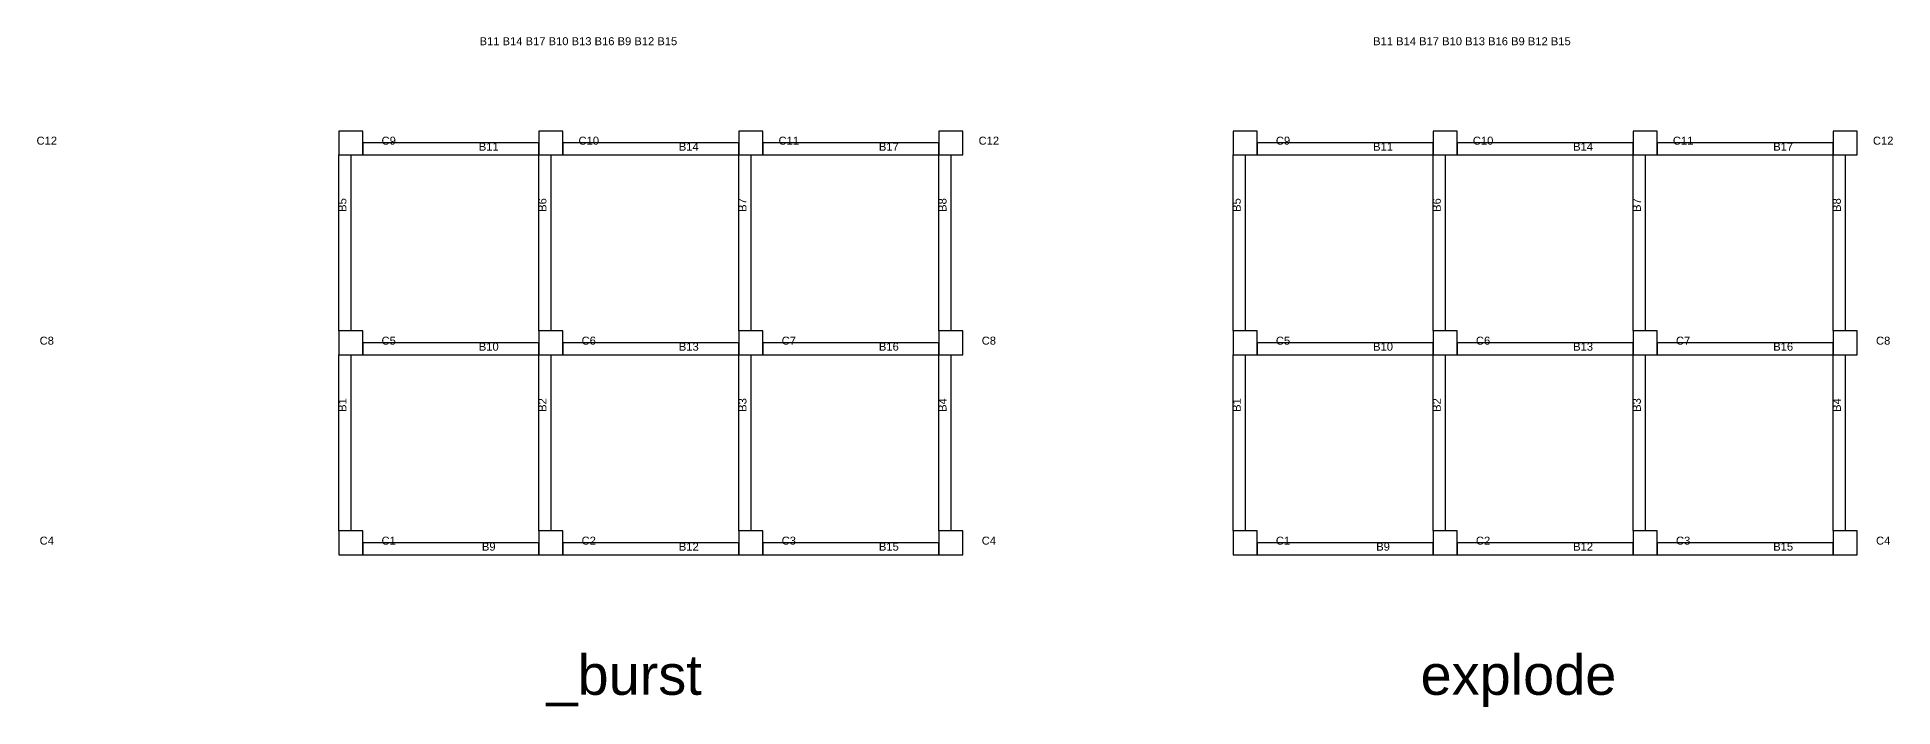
# Model space of a CAD drawing. Header units: inches. Extents: x -19901 to 99628, y -48058 to 23537.
# Drawn here: x 53246 to 99628, y -22943 to -6196 of the extents above; entities that cross this region are included whole.
import ezdxf
from ezdxf.enums import TextEntityAlignment as Align

# ---------------------------------------------------------------- set-up
doc = ezdxf.new("R2010")
doc.units = ezdxf.units.IN
doc.header["$MEASUREMENT"] = 0
doc.styles.get("Standard").update_dxf_attribs({"font": 'arial.ttf'})

# ---------------------------------------------------------------- blocks, each defined once
blk = doc.blocks.new('tag')
blk.add_attdef('NAME_', text='', height=200).set_placement((949, -42), align=Align.CENTER)

msp = doc.modelspace()

# ---------------------------------------------------------------- linework, layer by layer
for p, q in [((83736, -8544), (83136, -8544)), ((83136, -8544), (83136, -9144)), ((83736, -9144), (83736, -8544)), ((88736, -8544), (88136, -8544)), ((88136, -8544), (88136, -9144)), ((88736, -9144), (88736, -8544)), ((93736, -8544), (93136, -8544)), ((93136, -8544), (93136, -9144)), ((93736, -9144), (93736, -8544)), ((98736, -8544), (98136, -8544)), ((98136, -8544), (98136, -9144)), ((98736, -9144), (98736, -8544)), ((83136, -9144), (83736, -9144)), ((83136, -9144), (83436, -9144)), ((83136, -13544), (83136, -9144)), ((83436, -9144), (83436, -13544)), ((88136, -8844), (83736, -8844)), ((83736, -8844), (83736, -9144)), ((83736, -9144), (88136, -9144)), ((88136, -9144), (88136, -8844)), ((88136, -9144), (88736, -9144)), ((88136, -9144), (88436, -9144)), ((88136, -13544), (88136, -9144)), ((88436, -9144), (88436, -13544)), ((93136, -8844), (88736, -8844)), ((88736, -8844), (88736, -9144)), ((88736, -9144), (93136, -9144)), ((93136, -9144), (93136, -8844)), ((93136, -9144), (93736, -9144)), ((93136, -9144), (93436, -9144)), ((93136, -13544), (93136, -9144)), ((93436, -9144), (93436, -13544)), ((98136, -8844), (93736, -8844)), ((93736, -8844), (93736, -9144)), ((93736, -9144), (98136, -9144)), ((98136, -9144), (98136, -8844)), ((98136, -9144), (98736, -9144)), ((98136, -9144), (98436, -9144)), ((98136, -13544), (98136, -9144)), ((98436, -9144), (98436, -13544)), ((83736, -13544), (83136, -13544)), ((83136, -13544), (83136, -14144)), ((83436, -13544), (83136, -13544)), ((83736, -14144), (83736, -13544)), ((88136, -13844), (83736, -13844)), ((83736, -13844), (83736, -14144)), ((88736, -13544), (88136, -13544)), ((88136, -13544), (88136, -14144)), ((88436, -13544), (88136, -13544)), ((88136, -14144), (88136, -13844)), ((88736, -14144), (88736, -13544)), ((93136, -13844), (88736, -13844)), ((88736, -13844), (88736, -14144)), ((93736, -13544), (93136, -13544)), ((93136, -13544), (93136, -14144)), ((93436, -13544), (93136, -13544)), ((93136, -14144), (93136, -13844)), ((93736, -14144), (93736, -13544)), ((98136, -13844), (93736, -13844)), ((93736, -13844), (93736, -14144)), ((98736, -13544), (98136, -13544)), ((98136, -13544), (98136, -14144)), ((98436, -13544), (98136, -13544)), ((98136, -14144), (98136, -13844)), ((98736, -14144), (98736, -13544)), ((83136, -14144), (83736, -14144)), ((83136, -14144), (83436, -14144)), ((83136, -18544), (83136, -14144)), ((83436, -14144), (83436, -18544)), ((83736, -14144), (88136, -14144)), ((88136, -14144), (88736, -14144)), ((88136, -14144), (88436, -14144)), ((88136, -18544), (88136, -14144)), ((88436, -14144), (88436, -18544)), ((88736, -14144), (93136, -14144)), ((93136, -14144), (93736, -14144)), ((93136, -14144), (93436, -14144)), ((93136, -18544), (93136, -14144)), ((93436, -14144), (93436, -18544)), ((93736, -14144), (98136, -14144)), ((98136, -14144), (98736, -14144)), ((98136, -14144), (98436, -14144)), ((98136, -18544), (98136, -14144)), ((98436, -14144), (98436, -18544)), ((83736, -18544), (83136, -18544)), ((83136, -18544), (83136, -19144)), ((83436, -18544), (83136, -18544)), ((83736, -19144), (83736, -18544)), ((88736, -18544), (88136, -18544)), ((88136, -18544), (88136, -19144)), ((88436, -18544), (88136, -18544)), ((88736, -19144), (88736, -18544)), ((93736, -18544), (93136, -18544)), ((93136, -18544), (93136, -19144)), ((93436, -18544), (93136, -18544)), ((93736, -19144), (93736, -18544)), ((98736, -18544), (98136, -18544)), ((98136, -18544), (98136, -19144)), ((98436, -18544), (98136, -18544)), ((98736, -19144), (98736, -18544)), ((88136, -18844), (83736, -18844)), ((83736, -18844), (83736, -19144)), ((88136, -19144), (88136, -18844)), ((93136, -18844), (88736, -18844)), ((88736, -18844), (88736, -19144)), ((93136, -19144), (93136, -18844)), ((98136, -18844), (93736, -18844)), ((93736, -18844), (93736, -19144)), ((98136, -19144), (98136, -18844)), ((83136, -19144), (83736, -19144)), ((83736, -19144), (88136, -19144)), ((88136, -19144), (88736, -19144)), ((88736, -19144), (93136, -19144)), ((93136, -19144), (93736, -19144)), ((93736, -19144), (98136, -19144)), ((98136, -19144), (98736, -19144))]:
    msp.add_line(p, q)
for points in [[(60783, -9144), (61383, -9144), (61383, -8544), (60783, -8544)], [(65783, -9144), (66383, -9144), (66383, -8544), (65783, -8544)], [(70783, -9144), (71383, -9144), (71383, -8544), (70783, -8544)], [(75783, -9144), (76383, -9144), (76383, -8544), (75783, -8544)], [(60783, -9144), (61083, -9144), (61083, -13544), (60783, -13544)], [(61383, -9144), (65783, -9144), (65783, -8844), (61383, -8844)], [(65783, -9144), (66083, -9144), (66083, -13544), (65783, -13544)], [(66383, -9144), (70783, -9144), (70783, -8844), (66383, -8844)], [(70783, -9144), (71083, -9144), (71083, -13544), (70783, -13544)], [(71383, -9144), (75783, -9144), (75783, -8844), (71383, -8844)], [(75783, -9144), (76083, -9144), (76083, -13544), (75783, -13544)], [(60783, -14144), (61383, -14144), (61383, -13544), (60783, -13544)], [(61383, -14144), (65783, -14144), (65783, -13844), (61383, -13844)], [(65783, -14144), (66383, -14144), (66383, -13544), (65783, -13544)], [(66383, -14144), (70783, -14144), (70783, -13844), (66383, -13844)], [(70783, -14144), (71383, -14144), (71383, -13544), (70783, -13544)], [(71383, -14144), (75783, -14144), (75783, -13844), (71383, -13844)], [(75783, -14144), (76383, -14144), (76383, -13544), (75783, -13544)], [(60783, -14144), (61083, -14144), (61083, -18544), (60783, -18544)], [(65783, -14144), (66083, -14144), (66083, -18544), (65783, -18544)], [(70783, -14144), (71083, -14144), (71083, -18544), (70783, -18544)], [(75783, -14144), (76083, -14144), (76083, -18544), (75783, -18544)], [(60783, -19144), (61383, -19144), (61383, -18544), (60783, -18544)], [(65783, -19144), (66383, -19144), (66383, -18544), (65783, -18544)], [(70783, -19144), (71383, -19144), (71383, -18544), (70783, -18544)], [(75783, -19144), (76383, -19144), (76383, -18544), (75783, -18544)], [(61383, -19144), (65783, -19144), (65783, -18844), (61383, -18844)], [(66383, -19144), (70783, -19144), (70783, -18844), (66383, -18844)], [(71383, -19144), (75783, -19144), (75783, -18844), (71383, -18844)]]:
    msp.add_lwpolyline(points, close=True)

# ---------------------------------------------------------------- block references
for p, values in [((52538, -8844), {'NAME_': 'C12'}), ((52538, -13844), {'NAME_': 'C8'}), ((52538, -18844), {'NAME_': 'C4'})]:
    msp.add_blockref('tag', p).add_auto_attribs(values)

# ---------------------------------------------------------------- texts
msp.add_text('B11 B14 B17 B10 B13 B16 B9 B12 B15', height=200).set_placement((86637, -6400))
for s, height, p in [('C9', 200, (62033, -8886)), ('C10', 200, (67033, -8886)), ('C11', 200, (72033, -8886)), ('C12', 200, (77033, -8886)), ('C9', 200, (84385, -8886)), ('C10', 200, (89385, -8886)), ('C11', 200, (94385, -8886)), ('C12', 200, (99385, -8886)), ('B11', 200, (64533, -9036)), ('B14', 200, (69533, -9036)), ('B17', 200, (74533, -9036)), ('B11', 200, (86885, -9036)), ('B14', 200, (91885, -9036)), ('B17', 200, (96885, -9036)), ('C5', 200, (62033, -13886)), ('B10', 200, (64533, -14036)), ('C6', 200, (67033, -13886)), ('B13', 200, (69533, -14036)), ('C7', 200, (72033, -13886)), ('B16', 200, (74533, -14036)), ('C8', 200, (77033, -13886)), ('C5', 200, (84385, -13886)), ('B10', 200, (86885, -14036)), ('C6', 200, (89385, -13886)), ('B13', 200, (91885, -14036)), ('C7', 200, (94385, -13886)), ('B16', 200, (96885, -14036)), ('C8', 200, (99385, -13886)), ('C1', 200, (62033, -18886)), ('B9', 200, (64533, -19036)), ('C2', 200, (67033, -18886)), ('B12', 200, (69533, -19036)), ('C3', 200, (72033, -18886)), ('B15', 200, (74533, -19036)), ('C4', 200, (77033, -18886)), ('C1', 200, (84385, -18886)), ('B9', 200, (86885, -19036)), ('C2', 200, (89385, -18886)), ('B12', 200, (91885, -19036)), ('C3', 200, (94385, -18886)), ('B15', 200, (96885, -19036)), ('C4', 200, (99385, -18886)), ('_burst', 1000, (67917, -22641)), ('explode', 1000, (90270, -22641))]:
    msp.add_text(s, height=height).set_placement(p, align=Align.CENTER)
for s, p in [('B5', (60975, -10395)), ('B6', (65975, -10395)), ('B7', (70975, -10395)), ('B8', (75975, -10395)), ('B5', (83328, -10395)), ('B6', (88328, -10395)), ('B7', (93328, -10395)), ('B8', (98328, -10395)), ('B1', (60975, -15395)), ('B2', (65975, -15395)), ('B3', (70975, -15395)), ('B4', (75975, -15395)), ('B1', (83328, -15395)), ('B2', (88328, -15395)), ('B3', (93328, -15395)), ('B4', (98328, -15395))]:
    msp.add_text(s, height=200, rotation=90).set_placement(p, align=Align.CENTER)
at = {"insert": (64305, -6199), "char_height": 200, "width": 10549.62, "attachment_point": 1}
msp.add_mtext('B11 B14 B17 B10 B13 B16 B9 B12 B15', dxfattribs=at)

doc.saveas('drawing.dxf')
